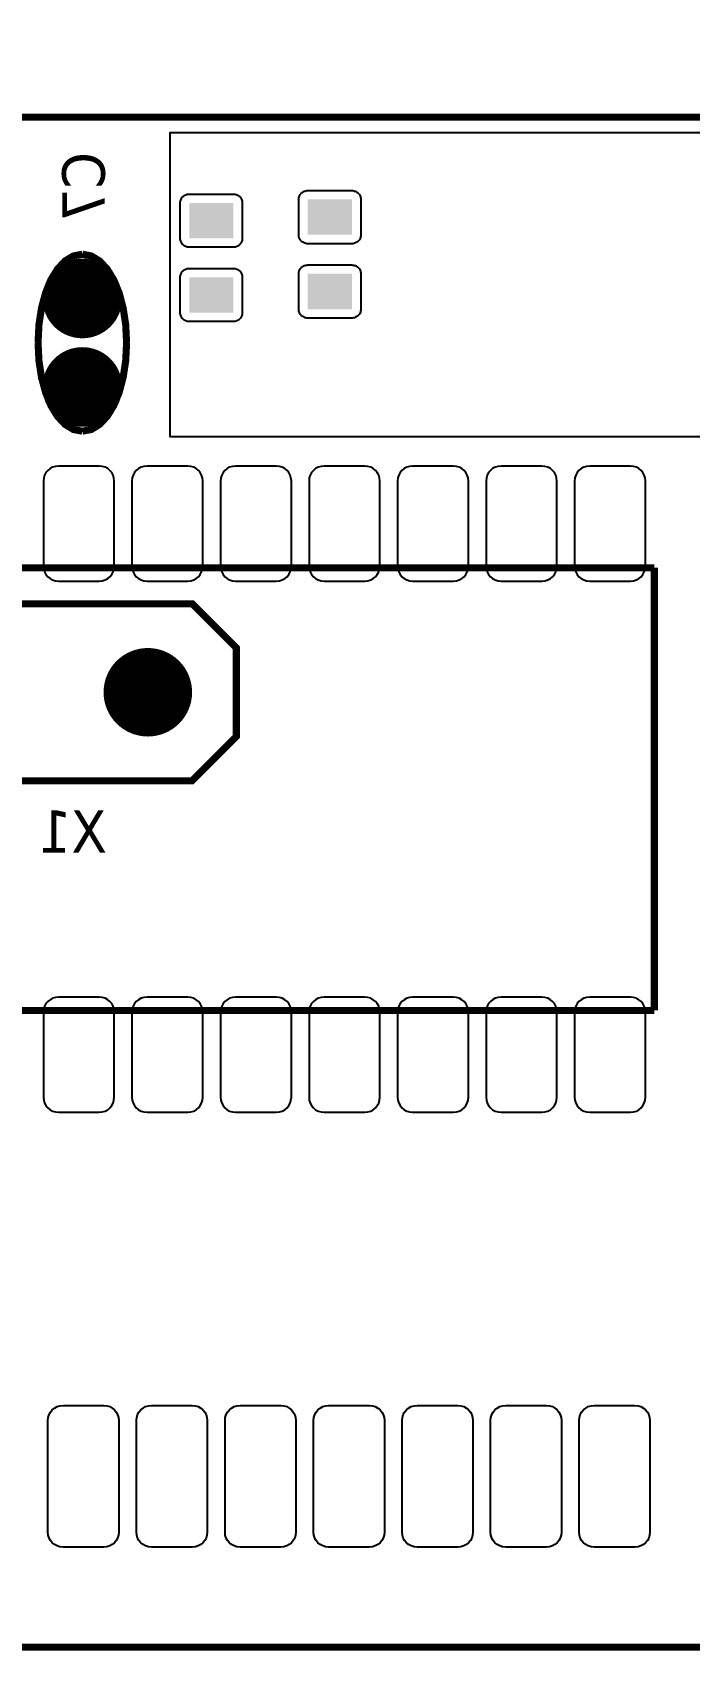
# Model space of a CAD drawing. Header units: millimetres. Extents: x 123.5 to 144.3, y 105.4 to 121.6.
# Drawn here: x 132.605 to 133.83, y 111.142 to 114.159 of the extents above; entities that cross this region are included whole.
import ezdxf

# ---------------------------------------------------------------- set-up
doc = ezdxf.new("R2010")
doc.units = ezdxf.units.MM
doc.layers.add('DESC', color=250, linetype='Continuous')
doc.styles.get("Standard").update_dxf_attribs({"font": 'tahoma.ttf'})

# ---------------------------------------------------------------- blocks, each defined once
blk = doc.blocks.new('RPAD')
blk.add_trace([(-0.5, -0.5), (-0.5, 0.5), (0.5, -0.5), (0.5, 0.5)])
blk = doc.blocks.new('EPAD')
at = {"const_width": 0.5}
blk.add_lwpolyline([(-0.25, 0, 1), (0.25, 0, 1)], format="xyb", close=True, dxfattribs=at)
blk = doc.blocks.new('mufla rampa')
at = {"const_width": 0.008}
for points in [[(145.7571, 110.8458), (150.3083, 110.8458), (150.3083, 113.7552), (145.7571, 113.7552), (145.7571, 110.8458)], [(145.7571, 110.8458), (150.3083, 110.8458), (150.3083, 113.7552), (145.7571, 113.7552), (145.7571, 110.8458)], [(145.7571, 110.8458), (150.3083, 110.8458), (150.3083, 113.7552), (145.7571, 113.7552), (145.7571, 110.8458)], [(147.6863, 112.5741), (149.7492, 112.5741), (149.7492, 113.645), (147.6863, 113.645), (147.6863, 112.5741)], [(147.6863, 112.5741), (149.7492, 112.5741), (149.7492, 113.645), (147.6863, 113.645), (147.6863, 112.5741)], [(147.6863, 112.5741), (149.7492, 112.5741), (149.7492, 113.645), (147.6863, 113.645), (147.6863, 112.5741)], [(148.3949, 112.4194), (148.3847, 112.4174), (148.3753, 112.4117), (148.3668, 112.4025), (148.3594, 112.3904), (148.3534, 112.3757), (148.3488, 112.3587), (148.3459, 112.3398), (148.3449, 112.3194)], [(148.3949, 112.4194), (148.3847, 112.4174), (148.3753, 112.4117), (148.3668, 112.4025), (148.3594, 112.3904), (148.3534, 112.3757), (148.3488, 112.3587), (148.3459, 112.3398), (148.3449, 112.3194)], [(148.3949, 112.4194), (148.3847, 112.4174), (148.3753, 112.4117), (148.3668, 112.4025), (148.3594, 112.3904), (148.3534, 112.3757), (148.3488, 112.3587), (148.3459, 112.3398), (148.3449, 112.3194)], [(148.3949, 112.4194), (148.4051, 112.4174), (148.4145, 112.4117), (148.423, 112.4025), (148.4304, 112.3904), (148.4365, 112.3757), (148.441, 112.3587), (148.4439, 112.3398), (148.4449, 112.3194)], [(148.3949, 112.4194), (148.4051, 112.4174), (148.4145, 112.4117), (148.423, 112.4025), (148.4304, 112.3904), (148.4365, 112.3757), (148.441, 112.3587), (148.4439, 112.3398), (148.4449, 112.3194)], [(148.3949, 112.4194), (148.4051, 112.4174), (148.4145, 112.4117), (148.423, 112.4025), (148.4304, 112.3904), (148.4365, 112.3757), (148.441, 112.3587), (148.4439, 112.3398), (148.4449, 112.3194)], [(148.3949, 112.2194), (148.3847, 112.2214), (148.3753, 112.2272), (148.3668, 112.2363), (148.3594, 112.2484), (148.3534, 112.2632), (148.3488, 112.2802), (148.3459, 112.299), (148.3449, 112.3194)], [(148.3949, 112.2194), (148.3847, 112.2214), (148.3753, 112.2272), (148.3668, 112.2363), (148.3594, 112.2484), (148.3534, 112.2632), (148.3488, 112.2802), (148.3459, 112.299), (148.3449, 112.3194)], [(148.3949, 112.2194), (148.3847, 112.2214), (148.3753, 112.2272), (148.3668, 112.2363), (148.3594, 112.2484), (148.3534, 112.2632), (148.3488, 112.2802), (148.3459, 112.299), (148.3449, 112.3194)], [(148.3949, 112.2194), (148.4051, 112.2214), (148.4145, 112.2272), (148.423, 112.2363), (148.4304, 112.2484), (148.4365, 112.2632), (148.441, 112.2802), (148.4439, 112.299), (148.4449, 112.3194)], [(148.3949, 112.2194), (148.4051, 112.2214), (148.4145, 112.2272), (148.423, 112.2363), (148.4304, 112.2484), (148.4365, 112.2632), (148.441, 112.2802), (148.4439, 112.299), (148.4449, 112.3194)], [(148.3949, 112.2194), (148.4051, 112.2214), (148.4145, 112.2272), (148.423, 112.2363), (148.4304, 112.2484), (148.4365, 112.2632), (148.441, 112.2802), (148.4439, 112.299), (148.4449, 112.3194)], [(147.041, 112.0651), (149.041, 112.0651)], [(147.041, 112.0651), (149.041, 112.0651)], [(147.041, 112.0651), (149.041, 112.0651)], [(149.041, 111.5651), (149.041, 112.0651)], [(149.041, 111.5651), (149.041, 112.0651)], [(149.041, 111.5651), (149.041, 112.0651)], [(148.5189, 112.0245), (148.2189, 112.0245), (148.1689, 111.9745), (148.1689, 111.8745), (148.2189, 111.8245), (148.5189, 111.8245), (148.5689, 111.8745), (148.5689, 111.9745), (148.5189, 112.0245)], [(148.5189, 112.0245), (148.2189, 112.0245), (148.1689, 111.9745), (148.1689, 111.8745), (148.2189, 111.8245), (148.5189, 111.8245), (148.5689, 111.8745), (148.5689, 111.9745), (148.5189, 112.0245)], [(148.5189, 112.0245), (148.2189, 112.0245), (148.1689, 111.9745), (148.1689, 111.8745), (148.2189, 111.8245), (148.5189, 111.8245), (148.5689, 111.8745), (148.5689, 111.9745), (148.5189, 112.0245)], [(147.041, 111.5651), (149.041, 111.5651)], [(147.041, 111.5651), (149.041, 111.5651)], [(147.041, 111.5651), (149.041, 111.5651)]]:
    blk.add_lwpolyline(points, dxfattribs=at)
blk.add_lwpolyline([(149.7726, 112.2132), (148.4942, 112.2132), (148.4942, 112.5569), (149.7726, 112.5569), (149.7726, 112.2132)])
for points in [[(148.5056, 112.4373), (148.5056, 112.4773), (148.5056, 112.4784), (148.5058, 112.4794), (148.506, 112.4804), (148.5064, 112.4813), (148.5068, 112.4822), (148.5073, 112.483), (148.5078, 112.4838), (148.5085, 112.4845), (148.5092, 112.4851), (148.51, 112.4857), (148.5108, 112.4862), (148.5117, 112.4866), (148.5126, 112.4869), (148.5135, 112.4871), (148.5145, 112.4873), (148.5156, 112.4873), (148.5656, 112.4873), (148.5666, 112.4873), (148.5676, 112.4871), (148.5686, 112.4869), (148.5695, 112.4866), (148.5704, 112.4862), (148.5712, 112.4857), (148.572, 112.4851), (148.5727, 112.4845), (148.5733, 112.4838), (148.5739, 112.483), (148.5744, 112.4822), (148.5748, 112.4813), (148.5751, 112.4804), (148.5754, 112.4794), (148.5755, 112.4784), (148.5756, 112.4773), (148.5756, 112.4373), (148.5755, 112.4363), (148.5754, 112.4353), (148.5751, 112.4343), (148.5748, 112.4334), (148.5744, 112.4325), (148.5739, 112.4317), (148.5733, 112.4309), (148.5727, 112.4302), (148.572, 112.4296), (148.5712, 112.429), (148.5704, 112.4285), (148.5695, 112.4281), (148.5686, 112.4278), (148.5676, 112.4275), (148.5666, 112.4274), (148.5656, 112.4273), (148.5156, 112.4273), (148.5145, 112.4274), (148.5135, 112.4275), (148.5126, 112.4278), (148.5117, 112.4281), (148.5108, 112.4285), (148.51, 112.429), (148.5092, 112.4296), (148.5085, 112.4302), (148.5078, 112.4309), (148.5073, 112.4317), (148.5068, 112.4325), (148.5064, 112.4334), (148.506, 112.4343), (148.5058, 112.4353), (148.5056, 112.4363), (148.5056, 112.4373)], [(148.6394, 112.4413), (148.6394, 112.4813), (148.6395, 112.4823), (148.6396, 112.4833), (148.6399, 112.4843), (148.6402, 112.4852), (148.6406, 112.4861), (148.6411, 112.4869), (148.6417, 112.4877), (148.6423, 112.4884), (148.643, 112.489), (148.6438, 112.4896), (148.6446, 112.4901), (148.6455, 112.4905), (148.6464, 112.4908), (148.6474, 112.4911), (148.6484, 112.4912), (148.6494, 112.4913), (148.6994, 112.4913), (148.7005, 112.4912), (148.7015, 112.4911), (148.7025, 112.4908), (148.7034, 112.4905), (148.7043, 112.4901), (148.7051, 112.4896), (148.7058, 112.489), (148.7066, 112.4884), (148.7072, 112.4877), (148.7078, 112.4869), (148.7083, 112.4861), (148.7087, 112.4852), (148.709, 112.4843), (148.7092, 112.4833), (148.7094, 112.4823), (148.7094, 112.4813), (148.7094, 112.4413), (148.7094, 112.4402), (148.7092, 112.4392), (148.709, 112.4383), (148.7087, 112.4373), (148.7083, 112.4365), (148.7078, 112.4356), (148.7072, 112.4349), (148.7066, 112.4342), (148.7058, 112.4335), (148.7051, 112.433), (148.7043, 112.4325), (148.7034, 112.4321), (148.7025, 112.4317), (148.7015, 112.4315), (148.7005, 112.4313), (148.6994, 112.4313), (148.6494, 112.4313), (148.6484, 112.4313), (148.6474, 112.4315), (148.6464, 112.4317), (148.6455, 112.4321), (148.6446, 112.4325), (148.6438, 112.433), (148.643, 112.4335), (148.6423, 112.4342), (148.6417, 112.4349), (148.6411, 112.4356), (148.6406, 112.4365), (148.6402, 112.4373), (148.6399, 112.4383), (148.6396, 112.4392), (148.6395, 112.4402), (148.6394, 112.4413)], [(148.5056, 112.3533), (148.5056, 112.3933), (148.5056, 112.3944), (148.5058, 112.3954), (148.506, 112.3964), (148.5064, 112.3973), (148.5068, 112.3982), (148.5073, 112.399), (148.5078, 112.3998), (148.5085, 112.4005), (148.5092, 112.4011), (148.51, 112.4017), (148.5108, 112.4022), (148.5117, 112.4026), (148.5126, 112.4029), (148.5135, 112.4031), (148.5145, 112.4033), (148.5156, 112.4033), (148.5656, 112.4033), (148.5666, 112.4033), (148.5676, 112.4031), (148.5686, 112.4029), (148.5695, 112.4026), (148.5704, 112.4022), (148.5712, 112.4017), (148.572, 112.4011), (148.5727, 112.4005), (148.5733, 112.3998), (148.5739, 112.399), (148.5744, 112.3982), (148.5748, 112.3973), (148.5751, 112.3964), (148.5754, 112.3954), (148.5755, 112.3944), (148.5756, 112.3933), (148.5756, 112.3533), (148.5755, 112.3523), (148.5754, 112.3513), (148.5751, 112.3503), (148.5748, 112.3494), (148.5744, 112.3485), (148.5739, 112.3477), (148.5733, 112.3469), (148.5727, 112.3462), (148.572, 112.3456), (148.5712, 112.345), (148.5704, 112.3445), (148.5695, 112.3441), (148.5686, 112.3438), (148.5676, 112.3435), (148.5666, 112.3434), (148.5656, 112.3433), (148.5156, 112.3433), (148.5145, 112.3434), (148.5135, 112.3435), (148.5126, 112.3438), (148.5117, 112.3441), (148.5108, 112.3445), (148.51, 112.345), (148.5092, 112.3456), (148.5085, 112.3462), (148.5078, 112.3469), (148.5073, 112.3477), (148.5068, 112.3485), (148.5064, 112.3494), (148.506, 112.3503), (148.5058, 112.3513), (148.5056, 112.3523), (148.5056, 112.3533)], [(148.6394, 112.3573), (148.6394, 112.3973), (148.6395, 112.3983), (148.6396, 112.3993), (148.6399, 112.4003), (148.6402, 112.4012), (148.6406, 112.4021), (148.6411, 112.4029), (148.6417, 112.4037), (148.6423, 112.4044), (148.643, 112.405), (148.6438, 112.4056), (148.6446, 112.4061), (148.6455, 112.4065), (148.6464, 112.4068), (148.6474, 112.4071), (148.6484, 112.4072), (148.6494, 112.4073), (148.6994, 112.4073), (148.7005, 112.4072), (148.7015, 112.4071), (148.7025, 112.4068), (148.7034, 112.4065), (148.7043, 112.4061), (148.7051, 112.4056), (148.7058, 112.405), (148.7066, 112.4044), (148.7072, 112.4037), (148.7078, 112.4029), (148.7083, 112.4021), (148.7087, 112.4012), (148.709, 112.4003), (148.7092, 112.3993), (148.7094, 112.3983), (148.7094, 112.3973), (148.7094, 112.3573), (148.7094, 112.3562), (148.7092, 112.3552), (148.709, 112.3543), (148.7087, 112.3533), (148.7083, 112.3525), (148.7078, 112.3516), (148.7072, 112.3509), (148.7066, 112.3502), (148.7058, 112.3495), (148.7051, 112.349), (148.7043, 112.3485), (148.7034, 112.3481), (148.7025, 112.3477), (148.7015, 112.3475), (148.7005, 112.3473), (148.6994, 112.3473), (148.6494, 112.3473), (148.6484, 112.3473), (148.6474, 112.3475), (148.6464, 112.3477), (148.6455, 112.3481), (148.6446, 112.3485), (148.6438, 112.349), (148.643, 112.3495), (148.6423, 112.3502), (148.6417, 112.3509), (148.6411, 112.3516), (148.6406, 112.3525), (148.6402, 112.3533), (148.6399, 112.3543), (148.6396, 112.3552), (148.6395, 112.3562), (148.6394, 112.3573)], [(148.368, 112.0501), (148.414, 112.0501), (148.4175, 112.0504), (148.4207, 112.0514), (148.4236, 112.0529), (148.4261, 112.055), (148.4281, 112.0575), (148.4297, 112.0604), (148.4306, 112.0636), (148.431, 112.0671), (148.431, 112.1631), (148.4306, 112.1666), (148.4297, 112.1698), (148.4281, 112.1727), (148.4261, 112.1752), (148.4236, 112.1772), (148.4207, 112.1788), (148.4175, 112.1797), (148.414, 112.1801), (148.368, 112.1801), (148.3645, 112.1797), (148.3613, 112.1788), (148.3584, 112.1772), (148.3559, 112.1752), (148.3538, 112.1727), (148.3523, 112.1698), (148.3513, 112.1666), (148.351, 112.1631), (148.351, 112.0671), (148.3513, 112.0636), (148.3523, 112.0604), (148.3538, 112.0575), (148.3559, 112.055), (148.3584, 112.0529), (148.3613, 112.0514), (148.3645, 112.0504), (148.368, 112.0501)], [(148.468, 112.0501), (148.514, 112.0501), (148.5175, 112.0504), (148.5207, 112.0514), (148.5236, 112.0529), (148.5261, 112.055), (148.5281, 112.0575), (148.5297, 112.0604), (148.5306, 112.0636), (148.531, 112.0671), (148.531, 112.1631), (148.5306, 112.1666), (148.5297, 112.1698), (148.5281, 112.1727), (148.5261, 112.1752), (148.5236, 112.1772), (148.5207, 112.1788), (148.5175, 112.1797), (148.514, 112.1801), (148.468, 112.1801), (148.4645, 112.1797), (148.4613, 112.1788), (148.4584, 112.1772), (148.4559, 112.1752), (148.4538, 112.1727), (148.4523, 112.1698), (148.4513, 112.1666), (148.451, 112.1631), (148.451, 112.0671), (148.4513, 112.0636), (148.4523, 112.0604), (148.4538, 112.0575), (148.4559, 112.055), (148.4584, 112.0529), (148.4613, 112.0514), (148.4645, 112.0504), (148.468, 112.0501)], [(148.568, 112.0501), (148.614, 112.0501), (148.6175, 112.0504), (148.6207, 112.0514), (148.6236, 112.0529), (148.6261, 112.055), (148.6281, 112.0575), (148.6297, 112.0604), (148.6306, 112.0636), (148.631, 112.0671), (148.631, 112.1631), (148.6306, 112.1666), (148.6297, 112.1698), (148.6281, 112.1727), (148.6261, 112.1752), (148.6236, 112.1772), (148.6207, 112.1788), (148.6175, 112.1797), (148.614, 112.1801), (148.568, 112.1801), (148.5645, 112.1797), (148.5613, 112.1788), (148.5584, 112.1772), (148.5559, 112.1752), (148.5538, 112.1727), (148.5523, 112.1698), (148.5513, 112.1666), (148.551, 112.1631), (148.551, 112.0671), (148.5513, 112.0636), (148.5523, 112.0604), (148.5538, 112.0575), (148.5559, 112.055), (148.5584, 112.0529), (148.5613, 112.0514), (148.5645, 112.0504), (148.568, 112.0501)], [(148.668, 112.0501), (148.714, 112.0501), (148.7175, 112.0504), (148.7207, 112.0514), (148.7236, 112.0529), (148.7261, 112.055), (148.7281, 112.0575), (148.7297, 112.0604), (148.7306, 112.0636), (148.731, 112.0671), (148.731, 112.1631), (148.7306, 112.1666), (148.7297, 112.1698), (148.7281, 112.1727), (148.7261, 112.1752), (148.7236, 112.1772), (148.7207, 112.1788), (148.7175, 112.1797), (148.714, 112.1801), (148.668, 112.1801), (148.6645, 112.1797), (148.6613, 112.1788), (148.6584, 112.1772), (148.6559, 112.1752), (148.6538, 112.1727), (148.6523, 112.1698), (148.6513, 112.1666), (148.651, 112.1631), (148.651, 112.0671), (148.6513, 112.0636), (148.6523, 112.0604), (148.6538, 112.0575), (148.6559, 112.055), (148.6584, 112.0529), (148.6613, 112.0514), (148.6645, 112.0504), (148.668, 112.0501)], [(148.768, 112.0501), (148.814, 112.0501), (148.8175, 112.0504), (148.8207, 112.0514), (148.8236, 112.0529), (148.8261, 112.055), (148.8281, 112.0575), (148.8297, 112.0604), (148.8306, 112.0636), (148.831, 112.0671), (148.831, 112.1631), (148.8306, 112.1666), (148.8297, 112.1698), (148.8281, 112.1727), (148.8261, 112.1752), (148.8236, 112.1772), (148.8207, 112.1788), (148.8175, 112.1797), (148.814, 112.1801), (148.768, 112.1801), (148.7645, 112.1797), (148.7613, 112.1788), (148.7584, 112.1772), (148.7559, 112.1752), (148.7538, 112.1727), (148.7523, 112.1698), (148.7513, 112.1666), (148.751, 112.1631), (148.751, 112.0671), (148.7513, 112.0636), (148.7523, 112.0604), (148.7538, 112.0575), (148.7559, 112.055), (148.7584, 112.0529), (148.7613, 112.0514), (148.7645, 112.0504), (148.768, 112.0501)], [(148.868, 112.0501), (148.914, 112.0501), (148.9175, 112.0504), (148.9207, 112.0514), (148.9236, 112.0529), (148.9261, 112.055), (148.9281, 112.0575), (148.9297, 112.0604), (148.9306, 112.0636), (148.931, 112.0671), (148.931, 112.1631), (148.9306, 112.1666), (148.9297, 112.1698), (148.9281, 112.1727), (148.9261, 112.1752), (148.9236, 112.1772), (148.9207, 112.1788), (148.9175, 112.1797), (148.914, 112.1801), (148.868, 112.1801), (148.8645, 112.1797), (148.8613, 112.1788), (148.8584, 112.1772), (148.8559, 112.1752), (148.8538, 112.1727), (148.8523, 112.1698), (148.8513, 112.1666), (148.851, 112.1631), (148.851, 112.0671), (148.8513, 112.0636), (148.8523, 112.0604), (148.8538, 112.0575), (148.8559, 112.055), (148.8584, 112.0529), (148.8613, 112.0514), (148.8645, 112.0504), (148.868, 112.0501)], [(148.968, 112.0501), (149.014, 112.0501), (149.0175, 112.0504), (149.0207, 112.0514), (149.0236, 112.0529), (149.0261, 112.055), (149.0281, 112.0575), (149.0297, 112.0604), (149.0306, 112.0636), (149.031, 112.0671), (149.031, 112.1631), (149.0306, 112.1666), (149.0297, 112.1698), (149.0281, 112.1727), (149.0261, 112.1752), (149.0236, 112.1772), (149.0207, 112.1788), (149.0175, 112.1797), (149.014, 112.1801), (148.968, 112.1801), (148.9645, 112.1797), (148.9613, 112.1788), (148.9584, 112.1772), (148.9559, 112.1752), (148.9538, 112.1727), (148.9523, 112.1698), (148.9513, 112.1666), (148.951, 112.1631), (148.951, 112.0671), (148.9513, 112.0636), (148.9523, 112.0604), (148.9538, 112.0575), (148.9559, 112.055), (148.9584, 112.0529), (148.9613, 112.0514), (148.9645, 112.0504), (148.968, 112.0501)], [(148.414, 111.5801), (148.368, 111.5801), (148.3645, 111.5797), (148.3613, 111.5788), (148.3584, 111.5772), (148.3559, 111.5752), (148.3538, 111.5727), (148.3523, 111.5698), (148.3513, 111.5666), (148.351, 111.5631), (148.351, 111.4671), (148.3513, 111.4636), (148.3523, 111.4604), (148.3538, 111.4575), (148.3559, 111.455), (148.3584, 111.4529), (148.3613, 111.4514), (148.3645, 111.4504), (148.368, 111.4501), (148.414, 111.4501), (148.4175, 111.4504), (148.4207, 111.4514), (148.4236, 111.4529), (148.4261, 111.455), (148.4281, 111.4575), (148.4297, 111.4604), (148.4306, 111.4636), (148.431, 111.4671), (148.431, 111.5631), (148.4306, 111.5666), (148.4297, 111.5698), (148.4281, 111.5727), (148.4261, 111.5752), (148.4236, 111.5772), (148.4207, 111.5788), (148.4175, 111.5797), (148.414, 111.5801)], [(148.514, 111.5801), (148.468, 111.5801), (148.4645, 111.5797), (148.4613, 111.5788), (148.4584, 111.5772), (148.4559, 111.5752), (148.4538, 111.5727), (148.4523, 111.5698), (148.4513, 111.5666), (148.451, 111.5631), (148.451, 111.4671), (148.4513, 111.4636), (148.4523, 111.4604), (148.4538, 111.4575), (148.4559, 111.455), (148.4584, 111.4529), (148.4613, 111.4514), (148.4645, 111.4504), (148.468, 111.4501), (148.514, 111.4501), (148.5175, 111.4504), (148.5207, 111.4514), (148.5236, 111.4529), (148.5261, 111.455), (148.5281, 111.4575), (148.5297, 111.4604), (148.5306, 111.4636), (148.531, 111.4671), (148.531, 111.5631), (148.5306, 111.5666), (148.5297, 111.5698), (148.5281, 111.5727), (148.5261, 111.5752), (148.5236, 111.5772), (148.5207, 111.5788), (148.5175, 111.5797), (148.514, 111.5801)], [(148.614, 111.5801), (148.568, 111.5801), (148.5645, 111.5797), (148.5613, 111.5788), (148.5584, 111.5772), (148.5559, 111.5752), (148.5538, 111.5727), (148.5523, 111.5698), (148.5513, 111.5666), (148.551, 111.5631), (148.551, 111.4671), (148.5513, 111.4636), (148.5523, 111.4604), (148.5538, 111.4575), (148.5559, 111.455), (148.5584, 111.4529), (148.5613, 111.4514), (148.5645, 111.4504), (148.568, 111.4501), (148.614, 111.4501), (148.6175, 111.4504), (148.6207, 111.4514), (148.6236, 111.4529), (148.6261, 111.455), (148.6281, 111.4575), (148.6297, 111.4604), (148.6306, 111.4636), (148.631, 111.4671), (148.631, 111.5631), (148.6306, 111.5666), (148.6297, 111.5698), (148.6281, 111.5727), (148.6261, 111.5752), (148.6236, 111.5772), (148.6207, 111.5788), (148.6175, 111.5797), (148.614, 111.5801)], [(148.714, 111.5801), (148.668, 111.5801), (148.6645, 111.5797), (148.6613, 111.5788), (148.6584, 111.5772), (148.6559, 111.5752), (148.6538, 111.5727), (148.6523, 111.5698), (148.6513, 111.5666), (148.651, 111.5631), (148.651, 111.4671), (148.6513, 111.4636), (148.6523, 111.4604), (148.6538, 111.4575), (148.6559, 111.455), (148.6584, 111.4529), (148.6613, 111.4514), (148.6645, 111.4504), (148.668, 111.4501), (148.714, 111.4501), (148.7175, 111.4504), (148.7207, 111.4514), (148.7236, 111.4529), (148.7261, 111.455), (148.7281, 111.4575), (148.7297, 111.4604), (148.7306, 111.4636), (148.731, 111.4671), (148.731, 111.5631), (148.7306, 111.5666), (148.7297, 111.5698), (148.7281, 111.5727), (148.7261, 111.5752), (148.7236, 111.5772), (148.7207, 111.5788), (148.7175, 111.5797), (148.714, 111.5801)], [(148.814, 111.5801), (148.768, 111.5801), (148.7645, 111.5797), (148.7613, 111.5788), (148.7584, 111.5772), (148.7559, 111.5752), (148.7538, 111.5727), (148.7523, 111.5698), (148.7513, 111.5666), (148.751, 111.5631), (148.751, 111.4671), (148.7513, 111.4636), (148.7523, 111.4604), (148.7538, 111.4575), (148.7559, 111.455), (148.7584, 111.4529), (148.7613, 111.4514), (148.7645, 111.4504), (148.768, 111.4501), (148.814, 111.4501), (148.8175, 111.4504), (148.8207, 111.4514), (148.8236, 111.4529), (148.8261, 111.455), (148.8281, 111.4575), (148.8297, 111.4604), (148.8306, 111.4636), (148.831, 111.4671), (148.831, 111.5631), (148.8306, 111.5666), (148.8297, 111.5698), (148.8281, 111.5727), (148.8261, 111.5752), (148.8236, 111.5772), (148.8207, 111.5788), (148.8175, 111.5797), (148.814, 111.5801)], [(148.914, 111.5801), (148.868, 111.5801), (148.8645, 111.5797), (148.8613, 111.5788), (148.8584, 111.5772), (148.8559, 111.5752), (148.8538, 111.5727), (148.8523, 111.5698), (148.8513, 111.5666), (148.851, 111.5631), (148.851, 111.4671), (148.8513, 111.4636), (148.8523, 111.4604), (148.8538, 111.4575), (148.8559, 111.455), (148.8584, 111.4529), (148.8613, 111.4514), (148.8645, 111.4504), (148.868, 111.4501), (148.914, 111.4501), (148.9175, 111.4504), (148.9207, 111.4514), (148.9236, 111.4529), (148.9261, 111.455), (148.9281, 111.4575), (148.9297, 111.4604), (148.9306, 111.4636), (148.931, 111.4671), (148.931, 111.5631), (148.9306, 111.5666), (148.9297, 111.5698), (148.9281, 111.5727), (148.9261, 111.5752), (148.9236, 111.5772), (148.9207, 111.5788), (148.9175, 111.5797), (148.914, 111.5801)], [(149.014, 111.5801), (148.968, 111.5801), (148.9645, 111.5797), (148.9613, 111.5788), (148.9584, 111.5772), (148.9559, 111.5752), (148.9538, 111.5727), (148.9523, 111.5698), (148.9513, 111.5666), (148.951, 111.5631), (148.951, 111.4671), (148.9513, 111.4636), (148.9523, 111.4604), (148.9538, 111.4575), (148.9559, 111.455), (148.9584, 111.4529), (148.9613, 111.4514), (148.9645, 111.4504), (148.968, 111.4501), (149.014, 111.4501), (149.0175, 111.4504), (149.0207, 111.4514), (149.0236, 111.4529), (149.0261, 111.455), (149.0281, 111.4575), (149.0297, 111.4604), (149.0306, 111.4636), (149.031, 111.4671), (149.031, 111.5631), (149.0306, 111.5666), (149.0297, 111.5698), (149.0281, 111.5727), (149.0261, 111.5752), (149.0236, 111.5772), (149.0207, 111.5788), (149.0175, 111.5797), (149.014, 111.5801)], [(148.4191, 110.9587), (148.3731, 110.9587), (148.3696, 110.959), (148.3664, 110.96), (148.3635, 110.9616), (148.361, 110.9636), (148.3589, 110.9661), (148.3574, 110.969), (148.3564, 110.9722), (148.3561, 110.9757), (148.3561, 111.1017), (148.3564, 111.1052), (148.3574, 111.1084), (148.3589, 111.1113), (148.361, 111.1138), (148.3635, 111.1158), (148.3664, 111.1174), (148.3696, 111.1184), (148.3731, 111.1187), (148.4191, 111.1187), (148.4226, 111.1184), (148.4258, 111.1174), (148.4287, 111.1158), (148.4312, 111.1138), (148.4332, 111.1113), (148.4348, 111.1084), (148.4357, 111.1052), (148.4361, 111.1017), (148.4361, 110.9757), (148.4357, 110.9722), (148.4348, 110.969), (148.4332, 110.9661), (148.4312, 110.9636), (148.4287, 110.9616), (148.4258, 110.96), (148.4226, 110.959), (148.4191, 110.9587)], [(148.5191, 110.9587), (148.4731, 110.9587), (148.4696, 110.959), (148.4664, 110.96), (148.4635, 110.9616), (148.461, 110.9636), (148.4589, 110.9661), (148.4574, 110.969), (148.4564, 110.9722), (148.4561, 110.9757), (148.4561, 111.1017), (148.4564, 111.1052), (148.4574, 111.1084), (148.4589, 111.1113), (148.461, 111.1138), (148.4635, 111.1158), (148.4664, 111.1174), (148.4696, 111.1184), (148.4731, 111.1187), (148.5191, 111.1187), (148.5226, 111.1184), (148.5258, 111.1174), (148.5287, 111.1158), (148.5312, 111.1138), (148.5332, 111.1113), (148.5348, 111.1084), (148.5357, 111.1052), (148.5361, 111.1017), (148.5361, 110.9757), (148.5357, 110.9722), (148.5348, 110.969), (148.5332, 110.9661), (148.5312, 110.9636), (148.5287, 110.9616), (148.5258, 110.96), (148.5226, 110.959), (148.5191, 110.9587)], [(148.6191, 110.9587), (148.5731, 110.9587), (148.5696, 110.959), (148.5664, 110.96), (148.5635, 110.9616), (148.561, 110.9636), (148.5589, 110.9661), (148.5574, 110.969), (148.5564, 110.9722), (148.5561, 110.9757), (148.5561, 111.1017), (148.5564, 111.1052), (148.5574, 111.1084), (148.5589, 111.1113), (148.561, 111.1138), (148.5635, 111.1158), (148.5664, 111.1174), (148.5696, 111.1184), (148.5731, 111.1187), (148.6191, 111.1187), (148.6226, 111.1184), (148.6258, 111.1174), (148.6287, 111.1158), (148.6312, 111.1138), (148.6332, 111.1113), (148.6348, 111.1084), (148.6357, 111.1052), (148.6361, 111.1017), (148.6361, 110.9757), (148.6357, 110.9722), (148.6348, 110.969), (148.6332, 110.9661), (148.6312, 110.9636), (148.6287, 110.9616), (148.6258, 110.96), (148.6226, 110.959), (148.6191, 110.9587)], [(148.7191, 110.9587), (148.6731, 110.9587), (148.6696, 110.959), (148.6664, 110.96), (148.6635, 110.9616), (148.661, 110.9636), (148.6589, 110.9661), (148.6574, 110.969), (148.6564, 110.9722), (148.6561, 110.9757), (148.6561, 111.1017), (148.6564, 111.1052), (148.6574, 111.1084), (148.6589, 111.1113), (148.661, 111.1138), (148.6635, 111.1158), (148.6664, 111.1174), (148.6696, 111.1184), (148.6731, 111.1187), (148.7191, 111.1187), (148.7226, 111.1184), (148.7258, 111.1174), (148.7287, 111.1158), (148.7312, 111.1138), (148.7332, 111.1113), (148.7348, 111.1084), (148.7357, 111.1052), (148.7361, 111.1017), (148.7361, 110.9757), (148.7357, 110.9722), (148.7348, 110.969), (148.7332, 110.9661), (148.7312, 110.9636), (148.7287, 110.9616), (148.7258, 110.96), (148.7226, 110.959), (148.7191, 110.9587)], [(148.8191, 110.9587), (148.7731, 110.9587), (148.7696, 110.959), (148.7664, 110.96), (148.7635, 110.9616), (148.761, 110.9636), (148.7589, 110.9661), (148.7574, 110.969), (148.7564, 110.9722), (148.7561, 110.9757), (148.7561, 111.1017), (148.7564, 111.1052), (148.7574, 111.1084), (148.7589, 111.1113), (148.761, 111.1138), (148.7635, 111.1158), (148.7664, 111.1174), (148.7696, 111.1184), (148.7731, 111.1187), (148.8191, 111.1187), (148.8226, 111.1184), (148.8258, 111.1174), (148.8287, 111.1158), (148.8312, 111.1138), (148.8332, 111.1113), (148.8348, 111.1084), (148.8357, 111.1052), (148.8361, 111.1017), (148.8361, 110.9757), (148.8357, 110.9722), (148.8348, 110.969), (148.8332, 110.9661), (148.8312, 110.9636), (148.8287, 110.9616), (148.8258, 110.96), (148.8226, 110.959), (148.8191, 110.9587)], [(148.9191, 110.9587), (148.8731, 110.9587), (148.8696, 110.959), (148.8664, 110.96), (148.8635, 110.9616), (148.861, 110.9636), (148.8589, 110.9661), (148.8574, 110.969), (148.8564, 110.9722), (148.8561, 110.9757), (148.8561, 111.1017), (148.8564, 111.1052), (148.8574, 111.1084), (148.8589, 111.1113), (148.861, 111.1138), (148.8635, 111.1158), (148.8664, 111.1174), (148.8696, 111.1184), (148.8731, 111.1187), (148.9191, 111.1187), (148.9226, 111.1184), (148.9258, 111.1174), (148.9287, 111.1158), (148.9312, 111.1138), (148.9332, 111.1113), (148.9348, 111.1084), (148.9357, 111.1052), (148.9361, 111.1017), (148.9361, 110.9757), (148.9357, 110.9722), (148.9348, 110.969), (148.9332, 110.9661), (148.9312, 110.9636), (148.9287, 110.9616), (148.9258, 110.96), (148.9226, 110.959), (148.9191, 110.9587)], [(149.0191, 110.9587), (148.9731, 110.9587), (148.9696, 110.959), (148.9664, 110.96), (148.9635, 110.9616), (148.961, 110.9636), (148.9589, 110.9661), (148.9574, 110.969), (148.9564, 110.9722), (148.9561, 110.9757), (148.9561, 111.1017), (148.9564, 111.1052), (148.9574, 111.1084), (148.9589, 111.1113), (148.961, 111.1138), (148.9635, 111.1158), (148.9664, 111.1174), (148.9696, 111.1184), (148.9731, 111.1187), (149.0191, 111.1187), (149.0226, 111.1184), (149.0258, 111.1174), (149.0287, 111.1158), (149.0312, 111.1138), (149.0332, 111.1113), (149.0348, 111.1084), (149.0357, 111.1052), (149.0361, 111.1017), (149.0361, 110.9757), (149.0357, 110.9722), (149.0348, 110.969), (149.0332, 110.9661), (149.0312, 110.9636), (149.0287, 110.9616), (149.0258, 110.96), (149.0226, 110.959), (149.0191, 110.9587)]]:
    blk.add_lwpolyline(points, close=True)
at = {"xscale": 0.04, "yscale": 0.05, "rotation": 90}
for p in [(148.5406, 112.4573), (148.6744, 112.4613), (148.5406, 112.3733), (148.6744, 112.3773)]:
    blk.add_blockref('RPAD', p, dxfattribs=at)
for p, xscale, yscale in [((148.3949, 112.3694), 0.09, 0.09), ((148.3949, 112.2694), 0.09, 0.09), ((148.4689, 111.9245), 0.1, 0.1)]:
    blk.add_blockref('EPAD', p, dxfattribs=dict(xscale=xscale, yscale=yscale))
at = {"text_generation_flag": 2, "width": 1.041667}
blk.add_text('C7', height=0.048, rotation=90, dxfattribs=at).set_placement((148.4202, 112.5348))
blk.add_text('C7', height=0.048, rotation=90, dxfattribs=at).set_placement((148.4202, 112.5348))
blk.add_text('C7', height=0.048, rotation=90, dxfattribs=at).set_placement((148.4202, 112.5348))
blk.add_text('X1', height=0.048, dxfattribs=at).set_placement((148.4229, 111.7432))
blk.add_text('X1', height=0.048, dxfattribs=at).set_placement((148.4229, 111.7432))
blk.add_text('X1', height=0.048, dxfattribs=at).set_placement((148.4229, 111.7432))

msp = doc.modelspace()

# ---------------------------------------------------------------- block references
at = {"layer": 'DESC', "xscale": 1.65, "yscale": 1.65, "zscale": 1.65}
msp.add_blockref('mufla rampa', (-112.1538, -71.7467), dxfattribs=at)

doc.saveas('drawing.dxf')
